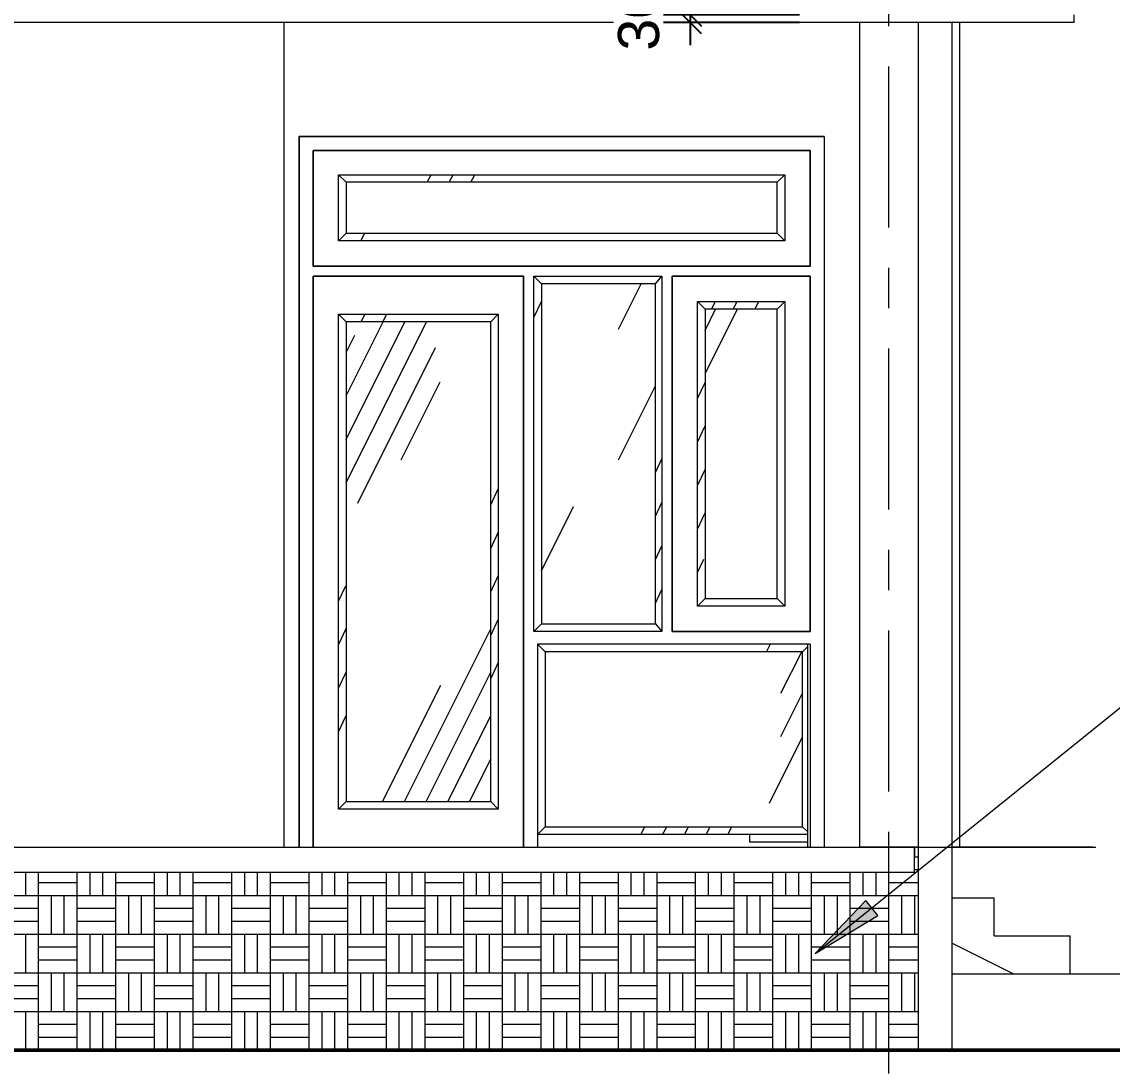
# Model space of a CAD drawing. Header units: millimetres. Extents: x 2164007 to 2324354, y -2513385 to -2308978.
# Drawn here: x 2228166 to 2232465, y -2426092 to -2421968 of the extents above; entities that cross this region are included whole.
import ezdxf

# ---------------------------------------------------------------- set-up
doc = ezdxf.new("R2010")
doc.units = ezdxf.units.MM
doc.linetypes.add('Grid Line', pattern=[22.224999999999994, 12.7, -3.174999999999999, 3.174999999999999, -3.174999999999999])
for name, color, linetype, lineweight in [('A-ANNO-DIMS', 211, 'Continuous', 9), ('A-DETL-WIDE', 214, 'Continuous', 50), ('A-DOOR', 8, 'Continuous', 13), ('A-FLOR', 8, 'Continuous', 13), ('A-WALL', 113, 'Continuous', 20), ('A-WALL-PATT', 8, 'Continuous', 50), ('G-ANNO-TEXT', 231, 'Continuous', 9), ('I-FURN', 8, 'Continuous', 9), ('S-GRID', 8, 'Continuous', 9), ('S-STRS', 8, 'Continuous', 9)]:
    doc.layers.add(name, color=color, linetype=linetype, lineweight=lineweight)
doc.styles.add('Arial_1', font='arial.ttf', dxfattribs={"height": 162.2829341317365})
doc.dimstyles.new('Dim_dai_ca_vu', dxfattribs={"dimscale": 304.8, "dimtxt": 165, "dimasz": 0.29296875, "dimexe": 0.4921259842519685, "dimexo": 0.0625, "dimgap": 0.3937007874015748, "dimtad": 1, "dimdec": 0, "dimzin": 0, "dimdsep": 46, "dimtxsty": 'Arial_1', "dimblk1": 'OBLIQUE', "dimblk2": 'OBLIQUE', "dimsah": 1, "dimcen": 0.09, "dimdle": 0.4921259842519685, "dimadec": 0, "dimazin": 0, "dimtfac": 1, "dimtdec": 4, "dimtix": 1, "dimtmove": 0, "dimatfit": 3, "dimfxl": 0.9842519685039368, "dimfxlon": 1, "dimtvp": 1, "dimtfill": 1, "dimtolj": 1, "dimtzin": 0, "dimarcsym": 2})
pattern_1 = [(63.435, (228.6, 114.3), (-920.0997168973379, 2760.290932305043), [1143, -685.8, 1143, -685.8, -1454.051]), (63.435, (228.6, 114.3), (-920.0997168973379, 2760.290932305043), [-3657.6, 457.2, -996.8510000000001]), (63.435, (171.45, 171.45), (-920.0997168973379, 2760.290932305043), [914.4, -1143, 685.8, -685.8, -1682.651]), (63.435, (171.45, 171.45), (-920.0997168973379, 2760.290932305043), [-3429, 800.1, -882.551]), (63.435, (171.45, 342.9), (-920.0997168973379, 2760.290932305043), [685.8, -1371.6, 457.2, -685.8, -1911.251]), (63.435, (171.45, 342.9), (-920.0997168973379, 2760.290932305043), [-3200.4, 1028.7, -882.551]), (63.435, (342.9, 171.45), (-920.0997168973379, 2760.290932305043), [685.8, -1371.6, 571.5, -2482.751]), (63.435, (514.35, 342.9), (-920.0997168973379, 2760.290932305043), [342.9, -1714.5, 228.6, -2825.651]), (63.435, (228.6, 628.65), (-920.0997168973379, 2760.290932305043), [228.6, -1714.5, 228.6, -914.4, -2025.551]), (63.435, (228.6, 628.65), (-920.0997168973379, 2760.290932305043), [-3086.1, 571.5, -1454.051]), (63.435, (1257.3, 457.2), (-920.0997168973379, 2760.290932305043), [1143, -1714.5, 1371.6, -905.4110000000001]), (63.435, (1257.3, 285.75), (-920.0997168973379, 2760.290932305043), [1600.2, -1143, 1714.5, -676.811]), (63.435, (1371.6, 342.9), (-920.0997168973379, 2760.290932305043), [1828.8, -914.4, 1371.6, -996.8510000000001]), (63.435, (1543.05, 514.35), (-920.0997168973379, 2760.290932305043), [1143, -1600.2, 914.4, -1454.051]), (63.435, (1371.6, 857.25), (-920.0997168973379, 2760.290932305043), [571.5, -2286, 685.8, -1568.351]), (63.435, (1714.5, 685.8), (-920.0997168973379, 2760.290932305043), [457.2, -2286, 457.2, -1911.251])]
pattern_2 = [(0, (2231584.575809468, -2426020.661434174), (152.4, 152.4), [152.4, -152.4]), (0, (2231584.575809468, -2425969.861434174), (152.4, 152.4), [152.4, -152.4]), (0, (2231584.575809468, -2425919.061434174), (152.4, 152.4), [152.4, -152.4]), (0, (2231584.575809468, -2425868.261434174), (152.4, 152.4), [152.4, -152.4]), (90, (2231584.575809468, -2425868.261434174), (-152.4, 152.4), [152.4, -152.4]), (90, (2231635.375809467, -2425868.261434174), (-152.4, 152.4), [152.4, -152.4]), (90, (2231686.175809468, -2425868.261434174), (-152.4, 152.4), [152.4, -152.4]), (90, (2231736.975809467, -2425868.261434174), (-152.4, 152.4), [152.4, -152.4])]

# ---------------------------------------------------------------- blocks, each defined once
blk = doc.blocks.new('Furniture 4 - Furniture 3-1054500-East')
at = {"layer": 'I-FURN'}
for p, q in [((11423.18622729288, 19.9999999991051), (11423.18622729288, 49.99999999997929)), ((11650.96116680825, 19.9999999991051), (11423.18622729288, 19.9999999991051))]:
    blk.add_line(p, q, dxfattribs=at)
blk = doc.blocks.new('Cua di la  DS 940X2800 - DS1-1128365-East')
at = {"layer": 'A-DOOR', "lineweight": 9}
h = blk.add_hatch(dxfattribs=at)
h.set_pattern_fill('FP_37', color=256, style=0, pattern_type=2)
h.set_pattern_definition([(62.209, (228.6, -8583.499), (-840.1036280297391, 2770.443304042021), [1096.327, -657.796, 1096.327, -2052.473]), (62.209, (228.6, -8583.499), (-840.1036280297391, 2770.443304042021), [-2850.45, -657.796, 438.531, -956.1460000000001]), (62.209, (171.45, -8529.280999999999), (-840.1036280297391, 2770.443304042021), [877.062, -1096.327, 657.796, -2271.739]), (62.209, (171.45, -8529.280999999999), (-840.1036280297391, 2770.443304042021), [-2631.185, -657.796, 767.429, -846.5139999999999]), (62.209, (171.45, -8366.63), (-840.1036280297391, 2770.443304042021), [657.796, -1315.593, 438.531, -2491.004]), (62.209, (171.45, -8366.63), (-840.1036280297391, 2770.443304042021), [-2411.92, -657.796, 986.694, -846.5139999999999]), (62.209, (342.9, -8529.280999999999), (-840.1036280297391, 2770.443304042021), [657.796, -1315.593, 548.164, -2381.371]), (62.209, (514.35, -8366.63), (-840.1036280297391, 2770.443304042021), [328.898, -1644.491, 219.265, -2710.27]), (62.209, (228.6, -8095.543000000001), (-840.1036280297391, 2770.443304042021), [219.265, -1644.491, 219.265, -2819.902]), (62.209, (228.6, -8095.543000000001), (-840.1036280297391, 2770.443304042021), [-2083.021, -877.062, 548.164, -1394.677]), (62.209, (1257.3, -8258.195), (-840.1036280297391, 2770.443304042021), [1096.327, -1644.491, 1315.593, -868.44]), (62.209, (1257.3, -8420.847), (-840.1036280297391, 2770.443304042021), [1534.858, -1096.327, 1644.491, -649.175]), (62.209, (1371.6, -8366.63), (-840.1036280297391, 2770.443304042021), [1754.123, -877.062, 1315.593, -956.1460000000001]), (62.209, (1543.05, -8203.978000000001), (-840.1036280297391, 2770.443304042021), [1096.327, -1534.858, 877.062, -1394.677]), (62.209, (1371.6, -7878.674), (-840.1036280297391, 2770.443304042021), [548.164, -2192.654, 657.796, -1504.31]), (62.209, (1714.5, -8041.326), (-840.1036280297391, 2770.443304042021), [438.531, -2192.654, 438.531, -1833.208])])
h.paths.add_polyline_path([(11530.96116680827, 2619.999999999986), (11560.96116680826, 2649.999999999985), (9800.961166808262, 2649.999999999985), (9830.96116680826, 2619.999999999986), (11529.38221943985, 2619.999999999986)], flags=0)
h = blk.add_hatch(dxfattribs=at)
h.set_pattern_fill('FP_38', color=256, style=0, pattern_type=2)
h.set_pattern_definition([(62.209, (228.6, 9304.368), (-840.1036280297391, 2770.443304042021), [1096.327, -657.796, 1096.327, -2052.473]), (62.209, (228.6, 9304.368), (-840.1036280297391, 2770.443304042021), [-2850.45, -657.796, 438.531, -956.1460000000001]), (62.209, (171.45, 9358.585), (-840.1036280297391, 2770.443304042021), [877.062, -1096.327, 657.796, -2271.739]), (62.209, (171.45, 9358.585), (-840.1036280297391, 2770.443304042021), [-2631.185, -657.796, 767.429, -846.5139999999999]), (62.209, (171.45, 9521.237), (-840.1036280297391, 2770.443304042021), [657.796, -1315.593, 438.531, -2491.004]), (62.209, (171.45, 9521.237), (-840.1036280297391, 2770.443304042021), [-2411.92, -657.796, 986.694, -846.5139999999999]), (62.209, (342.9, 9358.585), (-840.1036280297391, 2770.443304042021), [657.796, -1315.593, 548.164, -2381.371]), (62.209, (514.35, 9521.237), (-840.1036280297391, 2770.443304042021), [328.898, -1644.491, 219.265, -2710.27]), (62.209, (228.6, 9792.323), (-840.1036280297391, 2770.443304042021), [219.265, -1644.491, 219.265, -2819.902]), (62.209, (228.6, 9792.323), (-840.1036280297391, 2770.443304042021), [-2083.021, -877.062, 548.164, -1394.677]), (62.209, (1257.3, 9629.671), (-840.1036280297391, 2770.443304042021), [1096.327, -1644.491, 1315.593, -868.44]), (62.209, (1257.3, 9467.019), (-840.1036280297391, 2770.443304042021), [1534.858, -1096.327, 1644.491, -649.175]), (62.209, (1371.6, 9521.237), (-840.1036280297391, 2770.443304042021), [1754.123, -877.062, 1315.593, -956.1460000000001]), (62.209, (1543.05, 9683.888), (-840.1036280297391, 2770.443304042021), [1096.327, -1534.858, 877.062, -1394.677]), (62.209, (1371.6, 10009.192), (-840.1036280297391, 2770.443304042021), [548.164, -2192.654, 657.796, -1504.31]), (62.209, (1714.5, 9846.54), (-840.1036280297391, 2770.443304042021), [438.531, -2192.654, 438.531, -1833.208])])
h.paths.add_polyline_path([(11339.59754297639, 2389.999999999985), (11560.96116680826, 2389.999999999985), (11530.96116680827, 2419.999999999986), (9830.96116680826, 2419.999999999986), (9800.961166808262, 2389.999999999985)], flags=0)
h = blk.add_hatch(dxfattribs=at)
h.set_pattern_fill('FP_33', color=256, style=0, pattern_type=2)
h.set_pattern_definition([(64.623, (10230.898, 114.3), (-944.13329722677, 2610.073288648752), [1131.512, -678.9069999999999, 1131.512, -2118.345]), (64.623, (10230.898, 114.3), (-944.13329722677, 2610.073288648752), [-2941.932, -678.9069999999999, 452.605, -986.8330000000001]), (64.623, (10176.681, 171.45), (-944.13329722677, 2610.073288648752), [905.21, -1131.512, 678.9069999999999, -2344.647]), (64.623, (10176.681, 171.45), (-944.13329722677, 2610.073288648752), [-2715.629, -678.9069999999999, 792.059, -873.681]), (64.623, (10176.681, 342.9), (-944.13329722677, 2610.073288648752), [678.9069999999999, -1357.815, 452.605, -2570.95]), (64.623, (10176.681, 342.9), (-944.13329722677, 2610.073288648752), [-2489.327, -678.9069999999999, 1018.361, -873.681]), (64.623, (10339.333, 171.45), (-944.13329722677, 2610.073288648752), [678.9069999999999, -1357.815, 565.756, -2457.798]), (64.623, (10501.985, 342.9), (-944.13329722677, 2610.073288648752), [339.454, -1697.268, 226.302, -2797.252]), (64.623, (10230.898, 628.65), (-944.13329722677, 2610.073288648752), [226.302, -1697.268, 226.302, -2910.403]), (64.623, (10230.898, 628.65), (-944.13329722677, 2610.073288648752), [-2149.873, -905.21, 565.756, -1439.437]), (64.623, (11206.809, 457.2), (-944.13329722677, 2610.073288648752), [1131.512, -1697.268, 1357.815, -896.312]), (64.623, (11206.809, 285.75), (-944.13329722677, 2610.073288648752), [1584.117, -1131.512, 1697.268, -670.0089999999999]), (64.623, (11315.243, 342.9), (-944.13329722677, 2610.073288648752), [1810.42, -905.21, 1357.815, -986.8330000000001]), (64.623, (11477.895, 514.35), (-944.13329722677, 2610.073288648752), [1131.512, -1584.117, 905.21, -1439.437]), (64.623, (11315.243, 857.25), (-944.13329722677, 2610.073288648752), [565.756, -2263.025, 678.9069999999999, -1552.589]), (64.623, (11640.547, 685.8), (-944.13329722677, 2610.073288648752), [452.605, -2263.025, 452.605, -1892.042])])
h.paths.add_polyline_path([(10570.96116680826, 849.9999999999843), (10600.96116680826, 879.999999999983), (10600.96116680826, 2219.99999999998), (10570.96116680826, 2249.999999999985), (10570.96116680826, 1283.987759972752)], flags=0)
h = blk.add_hatch(dxfattribs=at)
h.set_pattern_fill('FP_31', color=256, style=0, pattern_type=2)
h.set_pattern_definition([(65.097, (-8555.357, 114.3), (-951.2086369234288, 2551.482940395109), [1127.124, -676.275, 1127.124, -2110.13]), (65.097, (-8555.357, 114.3), (-951.2086369234288, 2551.482940395109), [-2930.523, -676.275, 450.85, -983.0060000000001]), (65.097, (-8608.419, 171.45), (-951.2086369234288, 2551.482940395109), [901.699, -1127.124, 676.275, -2335.555]), (65.097, (-8608.419, 171.45), (-951.2086369234288, 2551.482940395109), [-2705.098, -676.275, 788.987, -870.293]), (65.097, (-8608.419, 342.9), (-951.2086369234288, 2551.482940395109), [676.275, -1352.549, 450.85, -2560.979]), (65.097, (-8608.419, 342.9), (-951.2086369234288, 2551.482940395109), [-2479.673, -676.275, 1014.412, -870.293]), (65.097, (-8449.232, 171.45), (-951.2086369234288, 2551.482940395109), [676.275, -1352.549, 563.562, -2448.267]), (65.097, (-8290.045, 342.9), (-951.2086369234288, 2551.482940395109), [338.1369999999999, -1690.686, 225.425, -2786.404]), (65.097, (-8555.357, 628.65), (-951.2086369234288, 2551.482940395109), [225.425, -1690.686, 225.425, -2899.117]), (65.097, (-8555.357, 628.65), (-951.2086369234288, 2551.482940395109), [-2141.536, -901.699, 563.562, -1433.855]), (65.097, (-7600.233, 457.2), (-951.2086369234288, 2551.482940395109), [1127.124, -1690.686, 1352.549, -892.836]), (65.097, (-7600.233, 285.75), (-951.2086369234288, 2551.482940395109), [1577.974, -1127.124, 1690.686, -667.4110000000001]), (65.097, (-7494.108, 342.9), (-951.2086369234288, 2551.482940395109), [1803.399, -901.699, 1352.549, -983.0060000000001]), (65.097, (-7334.920999999999, 514.35), (-951.2086369234288, 2551.482940395109), [1127.124, -1577.974, 901.699, -1433.855]), (65.097, (-7494.108, 857.25), (-951.2086369234288, 2551.482940395109), [563.562, -2254.248, 676.275, -1546.568]), (65.097, (-7175.733, 685.8), (-951.2086369234288, 2551.482940395109), [450.85, -2254.248, 450.85, -1884.705])])
h.paths.add_polyline_path([(11075.96116680826, 849.9999999999843), (11075.96116680826, 2249.999999999985), (11050.96116680826, 2219.99999999998), (11050.96116680826, 879.999999999983)], flags=0)
h = blk.add_hatch(dxfattribs=at)
h.set_pattern_fill('FP_1', color=256, style=0, pattern_type=2)
h.set_pattern_definition(pattern_1)
h.paths.add_polyline_path([(11050.96116680826, 879.999999999983), (11050.96116680826, 2219.99999999998), (10600.96116680826, 2219.99999999998), (10600.96116680826, 879.999999999983)], flags=0)
h = blk.add_hatch(dxfattribs=at)
h.set_pattern_fill('FP_34', color=256, style=0, pattern_type=2)
h.set_pattern_definition([(62.209, (228.6, -8633.499), (-840.1036280297391, 2770.443304042021), [1096.327, -657.796, 1096.327, -2052.473]), (62.209, (228.6, -8633.499), (-840.1036280297391, 2770.443304042021), [-2850.45, -657.796, 438.531, -956.1460000000001]), (62.209, (171.45, -8579.280999999999), (-840.1036280297391, 2770.443304042021), [877.062, -1096.327, 657.796, -2271.739]), (62.209, (171.45, -8579.280999999999), (-840.1036280297391, 2770.443304042021), [-2631.185, -657.796, 767.429, -846.5139999999999]), (62.209, (171.45, -8416.63), (-840.1036280297391, 2770.443304042021), [657.796, -1315.593, 438.531, -2491.004]), (62.209, (171.45, -8416.63), (-840.1036280297391, 2770.443304042021), [-2411.92, -657.796, 986.694, -846.5139999999999]), (62.209, (342.9, -8579.280999999999), (-840.1036280297391, 2770.443304042021), [657.796, -1315.593, 548.164, -2381.371]), (62.209, (514.35, -8416.63), (-840.1036280297391, 2770.443304042021), [328.898, -1644.491, 219.265, -2710.27]), (62.209, (228.6, -8145.543000000001), (-840.1036280297391, 2770.443304042021), [219.265, -1644.491, 219.265, -2819.902]), (62.209, (228.6, -8145.543000000001), (-840.1036280297391, 2770.443304042021), [-2083.021, -877.062, 548.164, -1394.677]), (62.209, (1257.3, -8308.195), (-840.1036280297391, 2770.443304042021), [1096.327, -1644.491, 1315.593, -868.44]), (62.209, (1257.3, -8470.847), (-840.1036280297391, 2770.443304042021), [1534.858, -1096.327, 1644.491, -649.175]), (62.209, (1371.6, -8416.63), (-840.1036280297391, 2770.443304042021), [1754.123, -877.062, 1315.593, -956.1460000000001]), (62.209, (1543.05, -8253.978000000001), (-840.1036280297391, 2770.443304042021), [1096.327, -1534.858, 877.062, -1394.677]), (62.209, (1371.6, -7928.674), (-840.1036280297391, 2770.443304042021), [548.164, -2192.654, 657.796, -1504.31]), (62.209, (1714.5, -8091.326), (-840.1036280297391, 2770.443304042021), [438.531, -2192.654, 438.531, -1833.208])])
h.paths.add_polyline_path([(11245.96116680826, 2119.99999999998), (11530.96116680826, 2119.99999999998), (11560.96116680826, 2149.99999999998), (11215.96116680826, 2149.99999999998)], flags=0)
h = blk.add_hatch(dxfattribs=at)
h.set_pattern_fill('FP_36', color=256, style=0, pattern_type=2)
h.set_pattern_definition([(64.623, (10295.398, 114.3), (-944.13329722677, 2610.073288648752), [1131.512, -678.9069999999999, 1131.512, -2118.345]), (64.623, (10295.398, 114.3), (-944.13329722677, 2610.073288648752), [-2941.932, -678.9069999999999, 452.605, -986.8330000000001]), (64.623, (10241.181, 171.45), (-944.13329722677, 2610.073288648752), [905.21, -1131.512, 678.9069999999999, -2344.647]), (64.623, (10241.181, 171.45), (-944.13329722677, 2610.073288648752), [-2715.629, -678.9069999999999, 792.059, -873.681]), (64.623, (10241.181, 342.9), (-944.13329722677, 2610.073288648752), [678.9069999999999, -1357.815, 452.605, -2570.95]), (64.623, (10241.181, 342.9), (-944.13329722677, 2610.073288648752), [-2489.327, -678.9069999999999, 1018.361, -873.681]), (64.623, (10403.833, 171.45), (-944.13329722677, 2610.073288648752), [678.9069999999999, -1357.815, 565.756, -2457.798]), (64.623, (10566.485, 342.9), (-944.13329722677, 2610.073288648752), [339.454, -1697.268, 226.302, -2797.252]), (64.623, (10295.398, 628.65), (-944.13329722677, 2610.073288648752), [226.302, -1697.268, 226.302, -2910.403]), (64.623, (10295.398, 628.65), (-944.13329722677, 2610.073288648752), [-2149.873, -905.21, 565.756, -1439.437]), (64.623, (11271.309, 457.2), (-944.13329722677, 2610.073288648752), [1131.512, -1697.268, 1357.815, -896.312]), (64.623, (11271.309, 285.75), (-944.13329722677, 2610.073288648752), [1584.117, -1131.512, 1697.268, -670.0089999999999]), (64.623, (11379.743, 342.9), (-944.13329722677, 2610.073288648752), [1810.42, -905.21, 1357.815, -986.8330000000001]), (64.623, (11542.395, 514.35), (-944.13329722677, 2610.073288648752), [1131.512, -1584.117, 905.21, -1439.437]), (64.623, (11379.743, 857.25), (-944.13329722677, 2610.073288648752), [565.756, -2263.025, 678.9069999999999, -1552.589]), (64.623, (11705.047, 685.8), (-944.13329722677, 2610.073288648752), [452.605, -2263.025, 452.605, -1892.042])])
h.paths.add_polyline_path([(11215.96116680826, 949.9999999999811), (11245.96116680826, 979.9999999999819), (11245.96116680826, 2119.99999999998), (11215.96116680826, 2149.99999999998), (11215.96116680826, 1283.987759972752)], flags=0)
h = blk.add_hatch(dxfattribs=at)
h.set_pattern_fill('FP_35', color=256, style=0, pattern_type=2)
h.set_pattern_definition([(64.623, (-7583.968000000001, 114.3), (-944.13329722677, 2610.073288648752), [1131.512, -678.9069999999999, 1131.512, -2118.345]), (64.623, (-7583.968000000001, 114.3), (-944.13329722677, 2610.073288648752), [-2941.932, -678.9069999999999, 452.605, -986.8330000000001]), (64.623, (-7638.185, 171.45), (-944.13329722677, 2610.073288648752), [905.21, -1131.512, 678.9069999999999, -2344.647]), (64.623, (-7638.185, 171.45), (-944.13329722677, 2610.073288648752), [-2715.629, -678.9069999999999, 792.059, -873.681]), (64.623, (-7638.185, 342.9), (-944.13329722677, 2610.073288648752), [678.9069999999999, -1357.815, 452.605, -2570.95]), (64.623, (-7638.185, 342.9), (-944.13329722677, 2610.073288648752), [-2489.327, -678.9069999999999, 1018.361, -873.681]), (64.623, (-7475.534000000001, 171.45), (-944.13329722677, 2610.073288648752), [678.9069999999999, -1357.815, 565.756, -2457.798]), (64.623, (-7312.882, 342.9), (-944.13329722677, 2610.073288648752), [339.454, -1697.268, 226.302, -2797.252]), (64.623, (-7583.968000000001, 628.65), (-944.13329722677, 2610.073288648752), [226.302, -1697.268, 226.302, -2910.403]), (64.623, (-7583.968000000001, 628.65), (-944.13329722677, 2610.073288648752), [-2149.873, -905.21, 565.756, -1439.437]), (64.623, (-6608.058000000001, 457.2), (-944.13329722677, 2610.073288648752), [1131.512, -1697.268, 1357.815, -896.312]), (64.623, (-6608.058000000001, 285.75), (-944.13329722677, 2610.073288648752), [1584.117, -1131.512, 1697.268, -670.0089999999999]), (64.623, (-6499.623000000001, 342.9), (-944.13329722677, 2610.073288648752), [1810.42, -905.21, 1357.815, -986.8330000000001]), (64.623, (-6336.971, 514.35), (-944.13329722677, 2610.073288648752), [1131.512, -1584.117, 905.21, -1439.437]), (64.623, (-6499.623000000001, 857.25), (-944.13329722677, 2610.073288648752), [565.756, -2263.025, 678.9069999999999, -1552.589]), (64.623, (-6174.32, 685.8), (-944.13329722677, 2610.073288648752), [452.605, -2263.025, 452.605, -1892.042])])
h.paths.add_polyline_path([(11560.96116680826, 949.9999999999811), (11560.96116680826, 2149.99999999998), (11530.96116680826, 2119.99999999998), (11530.96116680826, 979.9999999999819)], flags=0)
h = blk.add_hatch(dxfattribs=at)
h.set_pattern_fill('FP_1', color=256, style=0, pattern_type=2)
h.set_pattern_definition(pattern_1)
h.paths.add_polyline_path([(11339.59754297639, 979.9999999999819), (11530.96116680826, 979.9999999999819), (11530.96116680826, 2119.99999999998), (11245.96116680826, 2119.99999999998), (11245.96116680826, 979.9999999999819)], flags=0)
h = blk.add_hatch(dxfattribs=at)
h.set_pattern_fill('FP_39', color=256, style=0, pattern_type=2)
h.set_pattern_definition([(62.209, (228.6, -8638.499), (-840.1036280297391, 2770.443304042021), [1096.327, -657.796, 1096.327, -2052.473]), (62.209, (228.6, -8638.499), (-840.1036280297391, 2770.443304042021), [-2850.45, -657.796, 438.531, -956.1460000000001]), (62.209, (171.45, -8584.280999999999), (-840.1036280297391, 2770.443304042021), [877.062, -1096.327, 657.796, -2271.739]), (62.209, (171.45, -8584.280999999999), (-840.1036280297391, 2770.443304042021), [-2631.185, -657.796, 767.429, -846.5139999999999]), (62.209, (171.45, -8421.63), (-840.1036280297391, 2770.443304042021), [657.796, -1315.593, 438.531, -2491.004]), (62.209, (171.45, -8421.63), (-840.1036280297391, 2770.443304042021), [-2411.92, -657.796, 986.694, -846.5139999999999]), (62.209, (342.9, -8584.280999999999), (-840.1036280297391, 2770.443304042021), [657.796, -1315.593, 548.164, -2381.371]), (62.209, (514.35, -8421.63), (-840.1036280297391, 2770.443304042021), [328.898, -1644.491, 219.265, -2710.27]), (62.209, (228.6, -8150.543000000001), (-840.1036280297391, 2770.443304042021), [219.265, -1644.491, 219.265, -2819.902]), (62.209, (228.6, -8150.543000000001), (-840.1036280297391, 2770.443304042021), [-2083.021, -877.062, 548.164, -1394.677]), (62.209, (1257.3, -8313.195), (-840.1036280297391, 2770.443304042021), [1096.327, -1644.491, 1315.593, -868.44]), (62.209, (1257.3, -8475.847), (-840.1036280297391, 2770.443304042021), [1534.858, -1096.327, 1644.491, -649.175]), (62.209, (1371.6, -8421.63), (-840.1036280297391, 2770.443304042021), [1754.123, -877.062, 1315.593, -956.1460000000001]), (62.209, (1543.05, -8258.978000000001), (-840.1036280297391, 2770.443304042021), [1096.327, -1534.858, 877.062, -1394.677]), (62.209, (1371.6, -7933.674), (-840.1036280297391, 2770.443304042021), [548.164, -2192.654, 657.796, -1504.31]), (62.209, (1714.5, -8096.326), (-840.1036280297391, 2770.443304042021), [438.531, -2192.654, 438.531, -1833.208])])
h.paths.add_polyline_path([(10400.96116680826, 2069.999999999985), (10430.96116680826, 2099.999999999985), (9800.961166808262, 2099.999999999985), (9830.96116680826, 2069.999999999985), (10305.68438331767, 2069.999999999985)], flags=0)
h = blk.add_hatch(dxfattribs=at)
h.set_pattern_fill('FP_41', color=256, style=0, pattern_type=2)
h.set_pattern_definition([(64.623, (10153.898, 114.3), (-944.13329722677, 2610.073288648752), [1131.512, -678.9069999999999, 1131.512, -2118.345]), (64.623, (10153.898, 114.3), (-944.13329722677, 2610.073288648752), [-2941.932, -678.9069999999999, 452.605, -986.8330000000001]), (64.623, (10099.681, 171.45), (-944.13329722677, 2610.073288648752), [905.21, -1131.512, 678.9069999999999, -2344.647]), (64.623, (10099.681, 171.45), (-944.13329722677, 2610.073288648752), [-2715.629, -678.9069999999999, 792.059, -873.681]), (64.623, (10099.681, 342.9), (-944.13329722677, 2610.073288648752), [678.9069999999999, -1357.815, 452.605, -2570.95]), (64.623, (10099.681, 342.9), (-944.13329722677, 2610.073288648752), [-2489.327, -678.9069999999999, 1018.361, -873.681]), (64.623, (10262.333, 171.45), (-944.13329722677, 2610.073288648752), [678.9069999999999, -1357.815, 565.756, -2457.798]), (64.623, (10424.985, 342.9), (-944.13329722677, 2610.073288648752), [339.454, -1697.268, 226.302, -2797.252]), (64.623, (10153.898, 628.65), (-944.13329722677, 2610.073288648752), [226.302, -1697.268, 226.302, -2910.403]), (64.623, (10153.898, 628.65), (-944.13329722677, 2610.073288648752), [-2149.873, -905.21, 565.756, -1439.437]), (64.623, (11129.809, 457.2), (-944.13329722677, 2610.073288648752), [1131.512, -1697.268, 1357.815, -896.312]), (64.623, (11129.809, 285.75), (-944.13329722677, 2610.073288648752), [1584.117, -1131.512, 1697.268, -670.0089999999999]), (64.623, (11238.243, 342.9), (-944.13329722677, 2610.073288648752), [1810.42, -905.21, 1357.815, -986.8330000000001]), (64.623, (11400.895, 514.35), (-944.13329722677, 2610.073288648752), [1131.512, -1584.117, 905.21, -1439.437]), (64.623, (11238.243, 857.25), (-944.13329722677, 2610.073288648752), [565.756, -2263.025, 678.9069999999999, -1552.589]), (64.623, (11563.547, 685.8), (-944.13329722677, 2610.073288648752), [452.605, -2263.025, 452.605, -1892.042])])
h.paths.add_polyline_path([(9800.961166808262, 149.9999999999984), (9830.96116680826, 180.0000000000002), (9830.96116680826, 2069.999999999985), (9800.961166808262, 2099.999999999985), (9800.961166808262, 249.1575460669911)], flags=0)
h = blk.add_hatch(dxfattribs=at)
h.set_pattern_fill('FP_1', color=256, style=0, pattern_type=2)
h.set_pattern_definition(pattern_1)
h.paths.add_polyline_path([(9830.96116680826, 180.0000000000002), (10400.96116680826, 180.0000000000002), (10400.96116680826, 2069.999999999985), (9830.96116680826, 2069.999999999985), (9830.96116680826, 249.1575460669911)], flags=0)
h = blk.add_hatch(dxfattribs=at)
h.set_pattern_fill('FP_40', color=256, style=0, pattern_type=2)
h.set_pattern_definition([(64.623, (-7696.968000000001, 114.3), (-944.13329722677, 2610.073288648752), [1131.512, -678.9069999999999, 1131.512, -2118.345]), (64.623, (-7696.968000000001, 114.3), (-944.13329722677, 2610.073288648752), [-2941.932, -678.9069999999999, 452.605, -986.8330000000001]), (64.623, (-7751.185, 171.45), (-944.13329722677, 2610.073288648752), [905.21, -1131.512, 678.9069999999999, -2344.647]), (64.623, (-7751.185, 171.45), (-944.13329722677, 2610.073288648752), [-2715.629, -678.9069999999999, 792.059, -873.681]), (64.623, (-7751.185, 342.9), (-944.13329722677, 2610.073288648752), [678.9069999999999, -1357.815, 452.605, -2570.95]), (64.623, (-7751.185, 342.9), (-944.13329722677, 2610.073288648752), [-2489.327, -678.9069999999999, 1018.361, -873.681]), (64.623, (-7588.534000000001, 171.45), (-944.13329722677, 2610.073288648752), [678.9069999999999, -1357.815, 565.756, -2457.798]), (64.623, (-7425.882, 342.9), (-944.13329722677, 2610.073288648752), [339.454, -1697.268, 226.302, -2797.252]), (64.623, (-7696.968000000001, 628.65), (-944.13329722677, 2610.073288648752), [226.302, -1697.268, 226.302, -2910.403]), (64.623, (-7696.968000000001, 628.65), (-944.13329722677, 2610.073288648752), [-2149.873, -905.21, 565.756, -1439.437]), (64.623, (-6721.058000000001, 457.2), (-944.13329722677, 2610.073288648752), [1131.512, -1697.268, 1357.815, -896.312]), (64.623, (-6721.058000000001, 285.75), (-944.13329722677, 2610.073288648752), [1584.117, -1131.512, 1697.268, -670.0089999999999]), (64.623, (-6612.623000000001, 342.9), (-944.13329722677, 2610.073288648752), [1810.42, -905.21, 1357.815, -986.8330000000001]), (64.623, (-6449.971, 514.35), (-944.13329722677, 2610.073288648752), [1131.512, -1584.117, 905.21, -1439.437]), (64.623, (-6612.623000000001, 857.25), (-944.13329722677, 2610.073288648752), [565.756, -2263.025, 678.9069999999999, -1552.589]), (64.623, (-6287.32, 685.8), (-944.13329722677, 2610.073288648752), [452.605, -2263.025, 452.605, -1892.042])])
h.paths.add_polyline_path([(10430.96116680826, 149.9999999999984), (10430.96116680826, 2099.999999999985), (10400.96116680826, 2069.999999999985), (10400.96116680826, 180.0000000000002)], flags=0)
h = blk.add_hatch(dxfattribs=at)
h.set_pattern_fill('FP_32', color=256, style=0, pattern_type=2)
h.set_pattern_definition([(62.209, (228.6, 9150.368), (-840.1036280297391, 2770.443304042021), [1096.327, -657.796, 1096.327, -2052.473]), (62.209, (228.6, 9150.368), (-840.1036280297391, 2770.443304042021), [-2850.45, -657.796, 438.531, -956.1460000000001]), (62.209, (171.45, 9204.585), (-840.1036280297391, 2770.443304042021), [877.062, -1096.327, 657.796, -2271.739]), (62.209, (171.45, 9204.585), (-840.1036280297391, 2770.443304042021), [-2631.185, -657.796, 767.429, -846.5139999999999]), (62.209, (171.45, 9367.237), (-840.1036280297391, 2770.443304042021), [657.796, -1315.593, 438.531, -2491.004]), (62.209, (171.45, 9367.237), (-840.1036280297391, 2770.443304042021), [-2411.92, -657.796, 986.694, -846.5139999999999]), (62.209, (342.9, 9204.585), (-840.1036280297391, 2770.443304042021), [657.796, -1315.593, 548.164, -2381.371]), (62.209, (514.35, 9367.237), (-840.1036280297391, 2770.443304042021), [328.898, -1644.491, 219.265, -2710.27]), (62.209, (228.6, 9638.323), (-840.1036280297391, 2770.443304042021), [219.265, -1644.491, 219.265, -2819.902]), (62.209, (228.6, 9638.323), (-840.1036280297391, 2770.443304042021), [-2083.021, -877.062, 548.164, -1394.677]), (62.209, (1257.3, 9475.671), (-840.1036280297391, 2770.443304042021), [1096.327, -1644.491, 1315.593, -868.44]), (62.209, (1257.3, 9313.019), (-840.1036280297391, 2770.443304042021), [1534.858, -1096.327, 1644.491, -649.175]), (62.209, (1371.6, 9367.237), (-840.1036280297391, 2770.443304042021), [1754.123, -877.062, 1315.593, -956.1460000000001]), (62.209, (1543.05, 9529.888), (-840.1036280297391, 2770.443304042021), [1096.327, -1534.858, 877.062, -1394.677]), (62.209, (1371.6, 9855.192), (-840.1036280297391, 2770.443304042021), [548.164, -2192.654, 657.796, -1504.31]), (62.209, (1714.5, 9692.54), (-840.1036280297391, 2770.443304042021), [438.531, -2192.654, 438.531, -1833.208])])
h.paths.add_polyline_path([(10585.96116680826, 849.9999999999843), (11075.96116680826, 849.9999999999843), (11050.96116680826, 879.999999999983), (10600.96116680826, 879.999999999983), (10570.96116680826, 849.9999999999843)], flags=0)
h = blk.add_hatch(dxfattribs=at)
h.set_pattern_fill('FP_28', color=256, style=0, pattern_type=2)
h.set_pattern_definition([(62.209, (228.6, -8768.499), (-840.1036280297391, 2770.443304042021), [1096.327, -657.796, 1096.327, -2052.473]), (62.209, (228.6, -8768.499), (-840.1036280297391, 2770.443304042021), [-2850.45, -657.796, 438.531, -956.1460000000001]), (62.209, (171.45, -8714.280999999999), (-840.1036280297391, 2770.443304042021), [877.062, -1096.327, 657.796, -2271.739]), (62.209, (171.45, -8714.280999999999), (-840.1036280297391, 2770.443304042021), [-2631.185, -657.796, 767.429, -846.5139999999999]), (62.209, (171.45, -8551.63), (-840.1036280297391, 2770.443304042021), [657.796, -1315.593, 438.531, -2491.004]), (62.209, (171.45, -8551.63), (-840.1036280297391, 2770.443304042021), [-2411.92, -657.796, 986.694, -846.5139999999999]), (62.209, (342.9, -8714.280999999999), (-840.1036280297391, 2770.443304042021), [657.796, -1315.593, 548.164, -2381.371]), (62.209, (514.35, -8551.63), (-840.1036280297391, 2770.443304042021), [328.898, -1644.491, 219.265, -2710.27]), (62.209, (228.6, -8280.543), (-840.1036280297391, 2770.443304042021), [219.265, -1644.491, 219.265, -2819.902]), (62.209, (228.6, -8280.543), (-840.1036280297391, 2770.443304042021), [-2083.021, -877.062, 548.164, -1394.677]), (62.209, (1257.3, -8443.195), (-840.1036280297391, 2770.443304042021), [1096.327, -1644.491, 1315.593, -868.44]), (62.209, (1257.3, -8605.847), (-840.1036280297391, 2770.443304042021), [1534.858, -1096.327, 1644.491, -649.175]), (62.209, (1371.6, -8551.63), (-840.1036280297391, 2770.443304042021), [1754.123, -877.062, 1315.593, -956.1460000000001]), (62.209, (1543.05, -8388.978000000001), (-840.1036280297391, 2770.443304042021), [1096.327, -1534.858, 877.062, -1394.677]), (62.209, (1371.6, -8063.674), (-840.1036280297391, 2770.443304042021), [548.164, -2192.654, 657.796, -1504.31]), (62.209, (1714.5, -8226.326), (-840.1036280297391, 2770.443304042021), [438.531, -2192.654, 438.531, -1833.208])])
h.paths.add_polyline_path([(11630.96116680826, 770.0000000000003), (11650.96116680826, 790.0000000000001), (11650.96116680826, 799.9999999999978), (10585.96116680826, 799.9999999999978), (10615.96116680826, 770.0000000000003), (11339.59754297639, 770.0000000000003)], flags=0)
h = blk.add_hatch(dxfattribs=at)
h.set_pattern_fill('FP_30', color=256, style=0, pattern_type=2)
h.set_pattern_definition([(64.623, (10232.398, 114.3), (-944.13329722677, 2610.073288648752), [1131.512, -678.9069999999999, 1131.512, -2118.345]), (64.623, (10232.398, 114.3), (-944.13329722677, 2610.073288648752), [-2941.932, -678.9069999999999, 452.605, -986.8330000000001]), (64.623, (10178.181, 171.45), (-944.13329722677, 2610.073288648752), [905.21, -1131.512, 678.9069999999999, -2344.647]), (64.623, (10178.181, 171.45), (-944.13329722677, 2610.073288648752), [-2715.629, -678.9069999999999, 792.059, -873.681]), (64.623, (10178.181, 342.9), (-944.13329722677, 2610.073288648752), [678.9069999999999, -1357.815, 452.605, -2570.95]), (64.623, (10178.181, 342.9), (-944.13329722677, 2610.073288648752), [-2489.327, -678.9069999999999, 1018.361, -873.681]), (64.623, (10340.833, 171.45), (-944.13329722677, 2610.073288648752), [678.9069999999999, -1357.815, 565.756, -2457.798]), (64.623, (10503.485, 342.9), (-944.13329722677, 2610.073288648752), [339.454, -1697.268, 226.302, -2797.252]), (64.623, (10232.398, 628.65), (-944.13329722677, 2610.073288648752), [226.302, -1697.268, 226.302, -2910.403]), (64.623, (10232.398, 628.65), (-944.13329722677, 2610.073288648752), [-2149.873, -905.21, 565.756, -1439.437]), (64.623, (11208.309, 457.2), (-944.13329722677, 2610.073288648752), [1131.512, -1697.268, 1357.815, -896.312]), (64.623, (11208.309, 285.75), (-944.13329722677, 2610.073288648752), [1584.117, -1131.512, 1697.268, -670.0089999999999]), (64.623, (11316.743, 342.9), (-944.13329722677, 2610.073288648752), [1810.42, -905.21, 1357.815, -986.8330000000001]), (64.623, (11479.395, 514.35), (-944.13329722677, 2610.073288648752), [1131.512, -1584.117, 905.21, -1439.437]), (64.623, (11316.743, 857.25), (-944.13329722677, 2610.073288648752), [565.756, -2263.025, 678.9069999999999, -1552.589]), (64.623, (11642.047, 685.8), (-944.13329722677, 2610.073288648752), [452.605, -2263.025, 452.605, -1892.042])])
h.paths.add_polyline_path([(10585.96116680826, 49.9999999999778), (10615.96116680826, 79.99999999997965), (10615.96116680826, 770.0000000000003), (10585.96116680826, 799.9999999999978), (10585.96116680826, 249.1575460669911)], flags=0)
h = blk.add_hatch(dxfattribs=at)
h.set_pattern_fill('FP_1', color=256, style=0, pattern_type=2)
h.set_pattern_definition(pattern_1)
h.paths.add_polyline_path([(11630.96116680826, 79.99999999997965), (11630.96116680826, 770.0000000000003), (10615.96116680826, 770.0000000000003), (10615.96116680826, 79.99999999997965), (11339.59754297639, 79.99999999997965)], flags=0)
h = blk.add_hatch(dxfattribs=at)
h.set_pattern_fill('FP_29', color=256, style=0, pattern_type=2)
h.set_pattern_definition([(62.209, (228.6, 9070.368), (-840.1036280297391, 2770.443304042021), [1096.327, -657.796, 1096.327, -2052.473]), (62.209, (228.6, 9070.368), (-840.1036280297391, 2770.443304042021), [-2850.45, -657.796, 438.531, -956.1460000000001]), (62.209, (171.45, 9124.585), (-840.1036280297391, 2770.443304042021), [877.062, -1096.327, 657.796, -2271.739]), (62.209, (171.45, 9124.585), (-840.1036280297391, 2770.443304042021), [-2631.185, -657.796, 767.429, -846.5139999999999]), (62.209, (171.45, 9287.237), (-840.1036280297391, 2770.443304042021), [657.796, -1315.593, 438.531, -2491.004]), (62.209, (171.45, 9287.237), (-840.1036280297391, 2770.443304042021), [-2411.92, -657.796, 986.694, -846.5139999999999]), (62.209, (342.9, 9124.585), (-840.1036280297391, 2770.443304042021), [657.796, -1315.593, 548.164, -2381.371]), (62.209, (514.35, 9287.237), (-840.1036280297391, 2770.443304042021), [328.898, -1644.491, 219.265, -2710.27]), (62.209, (228.6, 9558.323), (-840.1036280297391, 2770.443304042021), [219.265, -1644.491, 219.265, -2819.902]), (62.209, (228.6, 9558.323), (-840.1036280297391, 2770.443304042021), [-2083.021, -877.062, 548.164, -1394.677]), (62.209, (1257.3, 9395.671), (-840.1036280297391, 2770.443304042021), [1096.327, -1644.491, 1315.593, -868.44]), (62.209, (1257.3, 9233.019), (-840.1036280297391, 2770.443304042021), [1534.858, -1096.327, 1644.491, -649.175]), (62.209, (1371.6, 9287.237), (-840.1036280297391, 2770.443304042021), [1754.123, -877.062, 1315.593, -956.1460000000001]), (62.209, (1543.05, 9449.888), (-840.1036280297391, 2770.443304042021), [1096.327, -1534.858, 877.062, -1394.677]), (62.209, (1371.6, 9775.192), (-840.1036280297391, 2770.443304042021), [548.164, -2192.654, 657.796, -1504.31]), (62.209, (1714.5, 9612.54), (-840.1036280297391, 2770.443304042021), [438.531, -2192.654, 438.531, -1833.208])])
h.paths.add_polyline_path([(11650.96116680826, 49.9999999999778), (11650.96116680826, 59.9999999999777), (11630.96116680826, 79.99999999997965), (10615.96116680826, 79.99999999997965), (10585.96116680826, 49.9999999999778), (11638.39706424416, 49.9999999999778)], flags=0)
at = {"layer": 'A-DOOR'}
for p, q in [((9645.96116680825, 2799.999999999983), (9645.96116680825, 0)), ((11715.96116680825, 2799.999999999983), (9645.96116680825, 2799.999999999983)), ((11715.96116680825, 2799.999999999983), (11715.96116680825, 0)), ((9700.961166808249, 2744.999999999984), (9700.961166808249, 2289.999999999984)), ((11660.96116680825, 2744.999999999984), (9700.961166808249, 2744.999999999984)), ((9700.961166808249, 2289.999999999984), (9700.961166808249, 2744.999999999984)), ((9700.961166808249, 2744.999999999984), (11660.96116680825, 2744.999999999984)), ((11660.96116680825, 2289.999999999984), (11660.96116680825, 2744.999999999984)), ((11660.96116680825, 2744.999999999984), (11660.96116680825, 2289.999999999984)), ((9800.961166808249, 2649.999999999983), (9830.961166808249, 2619.999999999983)), ((9800.961166808249, 2649.999999999983), (11560.96116680825, 2649.999999999983)), ((9800.961166808249, 2389.999999999984), (9800.961166808249, 2649.999999999983)), ((11530.96116680825, 2619.999999999983), (11560.96116680825, 2649.999999999983)), ((11560.96116680825, 2649.999999999983), (11560.96116680825, 2389.999999999984)), ((11530.96116680825, 2619.999999999983), (9830.961166808249, 2619.999999999983)), ((9830.961166808249, 2619.999999999983), (9830.961166808249, 2419.999999999983)), ((11530.96116680825, 2419.999999999983), (11530.96116680825, 2619.999999999983)), ((9830.961166808249, 2419.999999999983), (9800.961166808249, 2389.999999999984)), ((9830.961166808249, 2419.999999999983), (11530.96116680825, 2419.999999999983)), ((11530.96116680825, 2419.999999999983), (11560.96116680825, 2389.999999999984)), ((11560.96116680825, 2389.999999999984), (9800.961166808249, 2389.999999999984)), ((9700.961166808249, 2289.999999999984), (11660.96116680825, 2289.999999999984)), ((11660.96116680825, 2289.999999999984), (9700.961166808249, 2289.999999999984)), ((9700.961166808249, 2249.999999999984), (9700.961166808249, 0)), ((10530.96116680825, 2249.999999999984), (9700.961166808249, 2249.999999999984)), ((9700.961166808249, 0), (9700.961166808249, 2249.999999999984)), ((9700.961166808249, 2249.999999999984), (10530.96116680825, 2249.999999999984)), ((10530.96116680825, 0), (10530.96116680825, 2249.999999999984)), ((10530.96116680825, 2249.999999999984), (10530.96116680825, 0)), ((10570.96116680825, 2249.999999999984), (10600.96116680825, 2219.99999999998)), ((10570.96116680825, 849.9999999999839), (10570.96116680825, 2249.999999999984)), ((10570.96116680825, 2249.999999999984), (11075.96116680825, 2249.999999999984)), ((11050.96116680825, 2219.99999999998), (11075.96116680825, 2249.999999999984)), ((11075.96116680825, 2249.999999999984), (11075.96116680825, 849.9999999999841)), ((11115.96116680825, 2249.999999999979), (11115.96116680825, 849.9999999999819)), ((11660.96116680825, 2249.999999999979), (11115.96116680825, 2249.999999999979)), ((11115.96116680825, 849.9999999999841), (11115.96116680825, 2249.999999999984)), ((11115.96116680825, 2249.999999999984), (11660.96116680825, 2249.999999999984)), ((11660.96116680825, 849.9999999999819), (11660.96116680825, 2249.999999999979)), ((11660.96116680825, 2249.999999999984), (11660.96116680825, 849.9999999999839)), ((11050.96116680825, 2219.99999999998), (10600.96116680825, 2219.99999999998)), ((10600.96116680825, 2219.99999999998), (10600.96116680825, 879.9999999999837)), ((11050.96116680825, 879.9999999999837), (11050.96116680825, 2219.99999999998)), ((11215.96116680825, 2149.999999999979), (11245.96116680825, 2119.99999999998)), ((11215.96116680825, 2149.999999999979), (11560.96116680825, 2149.999999999979)), ((11215.96116680825, 949.9999999999819), (11215.96116680825, 2149.999999999979)), ((11530.96116680825, 2119.99999999998), (11560.96116680825, 2149.999999999979)), ((11560.96116680825, 2149.999999999979), (11560.96116680825, 949.9999999999819)), ((11530.96116680825, 2119.99999999998), (11245.96116680825, 2119.99999999998)), ((11245.96116680825, 2119.99999999998), (11245.96116680825, 979.9999999999819)), ((11530.96116680825, 979.999999999982), (11530.96116680825, 2119.99999999998)), ((9800.961166808249, 2099.999999999984), (9830.961166808249, 2069.999999999984)), ((9800.961166808249, 2099.999999999984), (10430.96116680825, 2099.999999999984)), ((9800.961166808249, 150), (9800.961166808249, 2099.999999999984)), ((10400.96116680825, 2069.999999999984), (9830.961166808249, 2069.999999999984)), ((9830.961166808249, 2069.999999999984), (9830.961166808249, 180)), ((10400.96116680825, 2069.999999999984), (10430.96116680825, 2099.999999999984)), ((10400.96116680825, 180), (10400.96116680825, 2069.999999999984)), ((10430.96116680825, 2099.999999999984), (10430.96116680825, 150)), ((11245.96116680825, 979.9999999999819), (11215.96116680825, 949.9999999999819)), ((11560.96116680825, 949.9999999999819), (11215.96116680825, 949.9999999999819)), ((11245.96116680825, 979.9999999999819), (11530.96116680825, 979.999999999982)), ((11530.96116680825, 979.999999999982), (11560.96116680825, 949.9999999999819)), ((10600.96116680825, 879.9999999999837), (10570.96116680825, 849.9999999999839)), ((10600.96116680825, 879.9999999999837), (11050.96116680825, 879.9999999999837)), ((11050.96116680825, 879.9999999999837), (11075.96116680825, 849.9999999999839)), ((11075.96116680825, 849.9999999999841), (10570.96116680825, 849.9999999999839)), ((11115.96116680825, 849.9999999999819), (11660.96116680825, 849.9999999999819)), ((11660.96116680825, 849.9999999999841), (11115.96116680825, 849.9999999999841)), ((10585.96116680825, 800), (10615.96116680825, 770.0000000000001)), ((11660.96116680825, 800), (10585.96116680825, 800)), ((10585.96116680825, 800), (10585.96116680825, 0)), ((11630.96116680825, 770), (11650.96116680825, 790.0000000000019)), ((11650.96116680825, 0), (11650.96116680825, 800)), ((11660.96116680825, 800), (11660.96116680825, 0)), ((11630.96116680825, 770), (10615.96116680825, 770.0000000000001)), ((10615.96116680825, 770.0000000000001), (10615.96116680825, 79.99999999997992)), ((11630.96116680825, 79.99999999998005), (11630.96116680825, 770)), ((9830.961166808249, 180), (9800.961166808249, 150)), ((9830.961166808249, 180), (10400.96116680825, 180)), ((10400.96116680825, 180), (10430.96116680825, 150)), ((10430.96116680825, 150), (9800.961166808249, 150)), ((10615.96116680825, 79.99999999997996), (10585.96116680825, 49.99999999997997)), ((11650.96116680825, 49.99999999997998), (10585.96116680825, 49.99999999997997)), ((10615.96116680825, 79.99999999997996), (11630.96116680825, 79.99999999997996)), ((11630.96116680825, 79.99999999998005), (11650.96116680825, 59.99999999997937))]:
    blk.add_line(p, q, dxfattribs=at)
at = {"layer": 'A-DOOR', "lineweight": 20}
blk.add_line((9695.96116680825, 0), (9745.961166808247, 0), dxfattribs=at)
at = {"layer": 'A-DOOR', "lineweight": 9}
blk.add_line((9745.961166808247, 0), (10213.41421522209, 0), dxfattribs=at)
blk = doc.blocks.new('Cua di  2 la 1400X2800 - D5-1132379-East')
at = {"layer": 'A-DOOR', "lineweight": 9}
for p, q in [((12775.67349345457, 0), (12220.96116680828, 0)), ((12220.96116680828, 0), (12775.67349345457, 0)), ((12695.9611668083, 0), (12220.96116680828, 0)), ((12220.96116680828, 0), (12695.9611668083, 0)), ((12695.9611668083, 0), (12220.9706274312, 0)), ((12775.67349345457, 0), (12221.05600674955, 0))]:
    blk.add_line(p, q, dxfattribs=at)
blk = doc.blocks.new('Floors 6 - Floors 3-1090177-East')
at = {"layer": 'A-FLOR'}
for q in [(12700.96116680862, 3279.999999999992), (4240.961166807001, 3250.000000000001)]:
    blk.add_line((12700.96116680862, 3250.000000000001), q, dxfattribs=at)
blk = doc.blocks.new('_Oblique')
at = {"color": 0, "linetype": 'ByBlock', "lineweight": -2}
blk.add_line((-0.5, -0.5), (0.5, 0.5), dxfattribs=at)
blk = doc.blocks.new('*D269')
at = {"layer": 'A-ANNO-DIMS', "color": 0, "lineweight": -2}
for p, q in [((2230801.454711793, -2421940.661434174), (2230801.454711793, -2421851.364559174)), ((2231232.404711793, -2421940.661434174), (2230651.454711793, -2421940.661434174)), ((2230801.454711793, -2421940.661434174), (2230801.454711793, -2421970.661434174)), ((2231232.404711793, -2421970.661434174), (2230651.454711793, -2421970.661434174)), ((2230801.454711793, -2421970.661434174), (2230801.454711793, -2422059.958309174))]:
    blk.add_line(p, q, dxfattribs=at)
at = {"layer": 'Defpoints', "color": 0}
for p in [(2231251.454711793, -2421940.661434174), (2230801.454711793, -2421970.661434174), (2231251.454711793, -2421970.661434174)]:
    blk.add_point(p, dxfattribs=at)
at = {"layer": 'A-ANNO-DIMS', "color": 0, "lineweight": -2, "xscale": 89.296875, "yscale": 89.296875, "zscale": 89.296875}
for p, rotation in [((2230801.454711793, -2421940.661434174), 270), ((2230801.454711793, -2421970.661434174), 90)]:
    blk.add_blockref('_Oblique', p, dxfattribs=dict(at, rotation=rotation))
at = {"layer": 'A-ANNO-DIMS', "color": 0, "insert": (2230598.542080372, -2421955.661434174), "char_height": 162.2829341317365, "attachment_point": 5, "rotation": 90, "style": 'Arial_1', "bg_fill": 3, "box_fill_scale": 1.1, "bg_fill_color": 256, "bg_fill_true_color": 13158600, "bg_fill_transparency": 12551920}
blk.add_mtext('\\A1;30', dxfattribs=at)

msp = doc.modelspace()

# ---------------------------------------------------------------- hatches: boundary and pattern name
at = {"layer": 'A-WALL-PATT', "lineweight": 9}
h = msp.add_hatch(dxfattribs=at)
h.set_pattern_fill('FP_50', color=256, style=0, pattern_type=2)
h.set_pattern_definition(pattern_2)
h.paths.add_polyline_path([(2231699.575976276, -2426020.661434174), (2231699.575976276, -2425220.661434174), (2231684.575976276, -2425220.661434174), (2231684.575976276, -2425320.661434174), (2231469.575976276, -2425320.661434174), (2231469.575976276, -2426020.661434174), (2231684.575976276, -2426020.661434174)], flags=0)
h = msp.add_hatch(dxfattribs=at)
h.set_pattern_fill('FP_50', color=256, style=0, pattern_type=2)
h.set_pattern_definition(pattern_2)
h.paths.add_polyline_path([(2229084.575976276, -2426020.661434174), (2231469.575976276, -2426020.661434174), (2231469.575976276, -2425320.661434174), (2227624.575976276, -2425320.661434174), (2227624.575976276, -2426020.661434174), (2228969.575976276, -2426020.661434174)], flags=0)
at = {"layer": 'G-ANNO-TEXT'}
msp.add_hatch(color=7, dxfattribs=at).paths.add_polyline_path([(2231294.380489283, -2425639.954047404), (2231540.452242883, -2425489.897403107), (2231493.230033817, -2425431.322402978)], flags=0)

# ---------------------------------------------------------------- linework, layer by layer
at = {"layer": 'A-DETL-WIDE'}
msp.add_line((2234658.878467573, -2426020.661434174), (2212258.878467573, -2426020.661434174), dxfattribs=at)
at = {"layer": 'A-FLOR'}
for p, q in [((2229199.575976276, -2425220.661434174), (2231469.575976276, -2425220.661434174)), ((2231684.575976276, -2425220.661434174), (2231684.575976276, -2425320.661434174)), ((2231684.575976276, -2425320.661434174), (2227584.575976276, -2425320.661434174)), ((2231834.575976276, -2425720.661434174), (2232075.969178527, -2425720.661434174)), ((2232299.575976277, -2425720.661434174), (2232684.575976101, -2425720.661434174))]:
    msp.add_line(p, q, dxfattribs=at)
at = {"layer": 'A-WALL'}
for p, q in [((2229199.575976276, -2421970.661434174), (2229199.575976276, -2425220.661434174)), ((2231469.575976276, -2425220.661434174), (2231469.575976276, -2421970.661434174)), ((2231699.575976276, -2421970.661434174), (2231699.575976276, -2426020.661434174)), ((2231834.575976276, -2426020.661434174), (2231834.575976276, -2421970.661434174)), ((2231864.575976276, -2425220.661434174), (2231864.575976276, -2421970.661434174)), ((2229259.575976276, -2425220.661434174), (2229259.575976276, -2422420.661434174)), ((2229259.575976276, -2422420.661434174), (2231329.575976276, -2422420.661434174)), ((2231329.575976276, -2422420.661434174), (2231329.575976276, -2425220.661434174)), ((2227234.575976276, -2425220.661434174), (2229199.575976276, -2425220.661434174)), ((2231699.575976276, -2425220.661434174), (2231469.575976276, -2425220.661434174)), ((2231834.575976276, -2425220.661434174), (2231864.575976276, -2425220.661434174))]:
    msp.add_line(p, q, dxfattribs=at)
at = {"layer": 'G-ANNO-TEXT', "color": 7}
for p, q in [((2231294.380489283, -2425639.954047404), (2232873.339923406, -2424367.022722774)), ((2231493.230033817, -2425431.322402978), (2231294.380489283, -2425639.954047404)), ((2231540.452242883, -2425489.897403107), (2231493.230033817, -2425431.322402978)), ((2231294.380489283, -2425639.954047404), (2231540.452242883, -2425489.897403107))]:
    msp.add_line(p, q, dxfattribs=at)
at = {"layer": 'S-GRID', "linetype": 'Grid Line', "ltscale": 50}
for p, q in [((2231584.575976276, -2428335.492011554), (2231584.575976276, -2415382.261434174)), ((2210333.911435542, -2425220.661434174), (2239216.970262255, -2425220.661434174)), ((2210333.911435542, -2426020.661434174), (2238073.970262255, -2426020.661434174))]:
    msp.add_line(p, q, dxfattribs=at)
at = {"layer": 'S-STRS'}
for p, q in [((2231834.575976276, -2425420.661434174), (2231999.575976277, -2425420.661434174)), ((2231999.575976277, -2425570.661434174), (2231999.575976277, -2425420.661434174)), ((2231999.575976277, -2425570.661434174), (2232299.575976277, -2425570.661434174)), ((2232299.575976277, -2425720.661434174), (2232299.575976277, -2425570.661434174)), ((2231834.575976276, -2425599.964833049), (2231999.575976277, -2425682.464833049)), ((2231999.575976277, -2425682.464833049), (2232075.969178527, -2425720.661434174)), ((2232075.969178527, -2425720.661434174), (2232299.575976277, -2425720.661434174))]:
    msp.add_line(p, q, dxfattribs=at)

# ---------------------------------------------------------------- block references
at = {"layer": 'A-DOOR'}
for name in ['Cua di la  DS 940X2800 - DS1-1128365-East', 'Cua di  2 la 1400X2800 - D5-1132379-East']:
    msp.add_blockref(name, (2219613.614809467, -2425220.661434174), dxfattribs=at)
at = {"layer": 'A-FLOR'}
msp.add_blockref('Floors 6 - Floors 3-1090177-East', (2219613.614809467, -2425220.661434174), dxfattribs=at)
at = {"layer": 'I-FURN'}
msp.add_blockref('Furniture 4 - Furniture 3-1054500-East', (2219613.614809467, -2425220.661434174), dxfattribs=at)

# ---------------------------------------------------------------- next in the draw order: dimensions: what is measured, and where the dimension line sits
at = {"layer": 'A-ANNO-DIMS'}
dim = msp.add_linear_dim(base=(2230801.454711793, -2421970.661434174), p1=(2231251.454711793, -2421940.661434174), p2=(2231251.454711793, -2421970.661434174), angle=90, dimstyle='Dim_dai_ca_vu', override={"dimpost": '<>', "dimfxl": 30.00000000027694}, dxfattribs=at)
dim.commit()
dim.dimension.update_dxf_attribs({"geometry": '*D269', "text_midpoint": (2230598.542080372, -2421955.661434174)})

doc.saveas('drawing.dxf')
